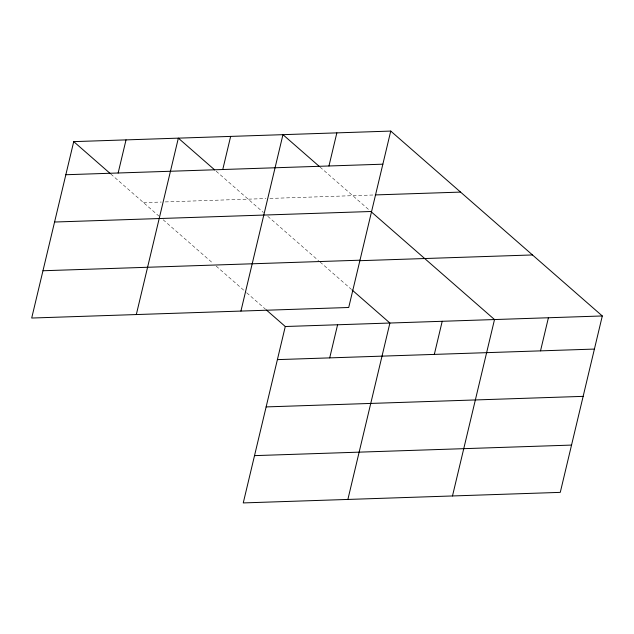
<?xml version="1.0" encoding="UTF-8"?>
<svg xmlns="http://www.w3.org/2000/svg" width="634" height="634" viewBox="0 0 634 634"><rect width="100%" height="100%" fill="white"/><g stroke="black" fill="none" stroke-linecap="round" stroke-linejoin="round"><path stroke-width="0.48" stroke-dasharray="3.17 2.38" d="M143.538 202.634L161.305 202.048M165.252 201.913L265.923 198.569M269.87 198.434L374.329 194.963M320.043 167.075L369.479 210.282M216.154 171.196L263.411 212.493M267.77 216.297L318.633 260.748M320.083 262.016L351.355 289.342M110.815 174.041L158.801 215.972M163.16 219.784L213.293 263.593M216.202 266.129L246.016 292.187M246.745 292.821L265.654 309.344"/><path stroke-width="0.95" d="M73.726 141.628L31.7 318.038L348.716 307.49L390.742 131.079L73.726 141.628L110.086 173.407M118.146 172.995L126.031 139.884M136.318 314.559L178.344 138.149L214.704 169.92M222.764 169.516L230.649 136.405M240.928 311.08L282.954 134.67L319.322 166.441M266.375 309.986L285.284 326.51L243.258 502.921L560.274 492.372L602.3 315.962L390.742 131.079M328.959 165.981L336.852 132.871M329.704 357.877L337.589 324.767M347.876 499.441L389.902 323.031L352.084 289.976M434.322 354.398L442.207 321.287M452.486 495.962L494.512 319.544L370.938 211.55M540.517 350.864L548.41 317.753M65.841 174.738L382.857 164.19M375.304 194.923L460.553 192.094M54.572 222.027L371.587 211.479M42.969 270.75L359.977 260.202M359.565 260.701L532.489 254.947M285.284 326.51L602.3 315.962M277.399 359.621L594.415 349.072M266.129 406.909L583.145 396.361M254.527 455.632L571.535 445.084"/></g></svg>
